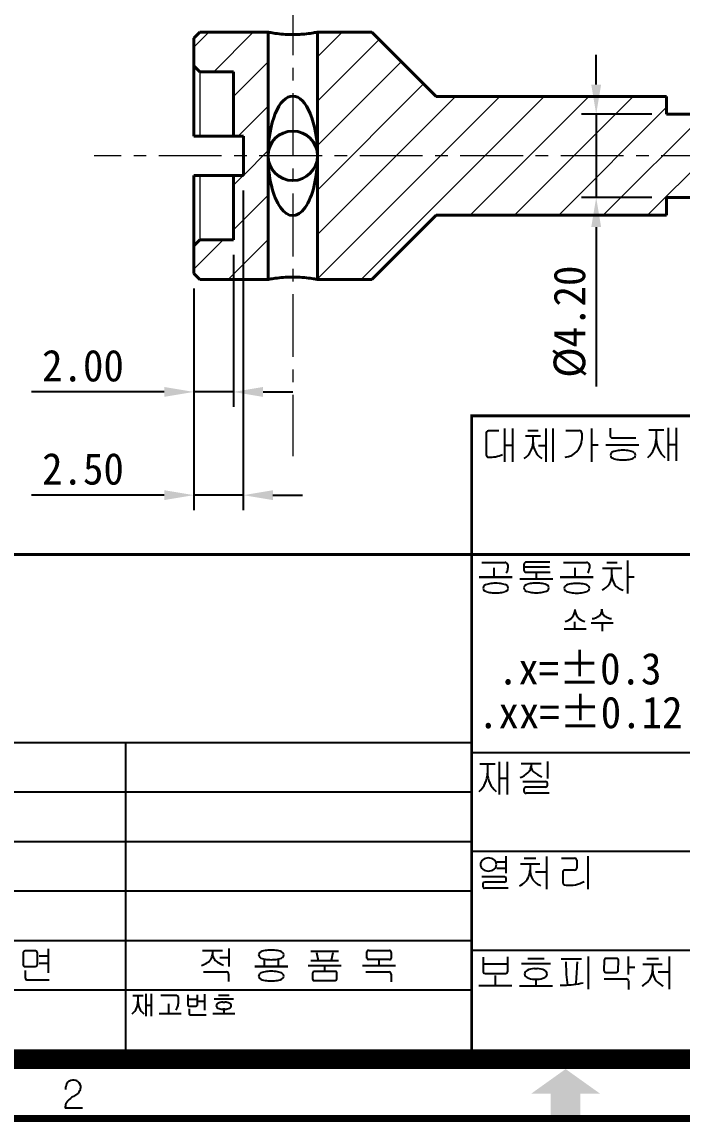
# Model space of a CAD drawing. Header units: millimetres. Extents: x 20 to 420, y 20 to 297.
# Drawn here: x 172.5 to 239.3, y 19.6 to 130.8 of the extents above; entities that cross this region are included whole.
import ezdxf

# ---------------------------------------------------------------- set-up
doc = ezdxf.new("R2010")
doc.units = ezdxf.units.MM
doc.linetypes.add('CENTERX2', pattern=[20.32, 12.7, -2.54, 2.54, -2.54])
doc.layers.get('0').update_dxf_attribs({"color": 6})
doc.layers.add('0 @ 1', color=6, linetype='Continuous')
for name, color, linetype, lineweight in [('CENTER', 1, 'CENTERX2', 9), ('DIM', 2, 'Continuous', 9), ('HATCH', 5, 'Continuous', 13), ('HIDDEN', 253, 'Continuous', 13), ('OUTLINE', 3, 'Continuous', 40)]:
    doc.layers.add(name, color=color, linetype=linetype, lineweight=lineweight)
doc.styles.get("Standard").update_dxf_attribs({"font": '', "height": 3.2})
doc.styles.get('Standard').set_extended_font_data('GulimChe')
doc.dimstyles.new('척도 2배 - (x.xx)', dxfattribs={"dimtxt": 3.2, "dimasz": 3, "dimexe": 1.5, "dimexo": 1.5, "dimgap": 1, "dimtad": 1, "dimlfac": 0.5, "dimzin": 0, "dimdsep": 46, "dimtxsty": 'Standard', "dimcen": 0, "dimclrd": 2, "dimclre": 2, "dimclrt": 2, "dimaunit": 1, "dimadec": 1, "dimazin": 0, "dimtfac": 0.75, "dimtmove": 0, "dimatfit": 0, "dimfxl": 1, "dimtfill": 1, "dimtolj": 1, "dimtzin": 0, "dimarcsym": 0})
pattern_1 = [(45, (19.583, 11.8146), (-2.245064, 2.245064), [])]

# ---------------------------------------------------------------- blocks, each defined once
blk = doc.blocks.new('A-3_규격도면_동인광학')
blk.add_hatch(color=256).paths.add_polyline_path([(204, 2.5), (206, 2.5), (206, 0), (209, 0), (209, 2.5), (211, 2.5), (207.5, 5)])
for p, q in [((199.46, 69.16), (199.46, 67.06)), ((200.76, 69.49), (199.71, 69.49)), ((201.31, 69.71), (201.31, 66.37)), ((202.12, 69.71), (202.12, 66.37)), ((203.44, 68.98), (204.96, 68.98)), ((203.67, 69.54), (204.73, 69.54)), ((204.2, 68.3), (204.2, 68.98)), ((205.49, 69.71), (205.49, 66.37)), ((206.2, 69.71), (206.2, 66.37)), ((207.52, 69.52), (208.87, 69.52)), ((209.13, 69.27), (209.13, 68.63)), ((210.13, 69.71), (210.13, 66.37)), ((211.99, 69.75), (211.99, 69.01)), ((215.9, 69.58), (217.44, 69.58)), ((216.66, 69.58), (216.66, 68.65)), ((217.85, 69.8), (217.85, 66.46)), ((218.66, 69.8), (218.66, 66.46)), ((201.31, 68.03), (202.12, 68.03)), ((205.49, 67.99), (204.77, 67.99)), ((210.13, 68.07), (210.78, 68.07)), ((211.56, 68.09), (214.89, 68.09)), ((212.25, 68.77), (214.61, 68.77)), ((217.85, 68.12), (218.66, 68.12)), ((199.04, 56.19), (201.37, 56.19)), ((200.24, 55.63), (200.24, 54.7)), ((201.65, 55.96), (201.65, 55.6)), ((203.29, 56.01), (203.29, 55.39)), ((205.86, 55.72), (203.29, 55.72)), ((205.91, 56.23), (203.54, 56.23)), ((207.29, 56.19), (209.62, 56.19)), ((208.42, 55.63), (208.42, 54.71)), ((209.9, 55.96), (209.9, 55.6)), ((211.23, 55.62), (213.19, 55.62)), ((211.65, 56.18), (212.7, 56.18)), ((212.18, 54.94), (212.18, 55.62)), ((213.76, 56.39), (213.76, 53.05)), ((202.1, 54.7), (198.76, 54.7)), ((198.76, 54.7), (202.1, 54.7)), ((202.86, 54.53), (206.19, 54.53)), ((203.53, 55.2), (205.92, 55.2)), ((204.52, 55.2), (204.52, 54.53)), ((210.28, 54.71), (206.94, 54.71)), ((206.94, 54.71), (210.28, 54.71)), ((213.76, 54.75), (214.42, 54.75)), ((211.16, 51.47), (211.16, 51.35)), ((211.16, 51.35), (211.16, 51.47)), ((208.44, 49.49), (208.44, 50.19)), ((210.07, 50.1), (212.31, 50.1)), ((211.18, 50.1), (211.18, 49.24)), ((207.34, 49.49), (209.56, 49.49)), ((128, 38), (198, 38)), ((163, 38), (163, 7)), ((198, 37), (253, 37)), ((198.84, 35.85), (200.38, 35.85)), ((199.6, 35.85), (199.6, 34.91)), ((200.79, 36.06), (200.79, 32.73)), ((201.6, 36.06), (201.6, 32.73)), ((202.99, 35.89), (205.01, 35.89)), ((204, 35.89), (204, 35.58)), ((204, 35.89), (204, 35.58)), ((205.65, 36.09), (205.65, 34.36)), ((200.79, 34.38), (201.6, 34.38)), ((203.17, 34.04), (205.47, 34.04)), ((205.45, 33.49), (203.44, 33.48)), ((128, 33), (198, 33)), ((203.29, 33.31), (203.29, 33.04)), ((203.51, 32.9), (205.85, 32.9)), ((128, 28), (198, 28)), ((198, 27), (253, 27)), ((200.56, 25.95), (201.47, 25.95)), ((201.47, 26.51), (201.47, 24.78)), ((202.92, 25.73), (204.88, 25.73)), ((203.3, 26.31), (204.49, 26.31)), ((203.9, 25.73), (203.9, 25.14)), ((205.57, 26.49), (205.57, 23.18)), ((207.07, 26.3), (208.41, 26.3)), ((208.62, 26.1), (208.62, 25.31)), ((209.75, 26.51), (209.75, 23.17)), ((200.56, 25.29), (201.47, 25.29)), ((204.46, 24.93), (205.57, 24.93)), ((207.21, 24.89), (207.21, 23.84)), ((208.41, 25.11), (207.39, 25.11)), ((199.01, 24.45), (201.31, 24.45)), ((199.13, 23.72), (199.13, 23.45)), ((201.29, 23.9), (199.28, 23.88)), ((207.32, 23.64), (207.4, 23.61)), ((207.4, 23.61), (207.54, 23.59)), ((128, 23), (198, 23)), ((199.35, 23.3), (201.7, 23.3)), ((128, 18), (198, 18)), ((152.64, 16.75), (152.64, 15.56)), ((153.9, 16.94), (152.85, 16.94)), ((154.09, 15.56), (154.09, 16.72)), ((155.19, 17.16), (155.19, 14.72)), ((170.79, 16.97), (172.81, 16.97)), ((171.8, 16.97), (171.8, 16.65)), ((173.45, 17.17), (173.45, 15.35)), ((181.75, 16.92), (184.53, 16.92)), ((182.3, 16.77), (182.47, 15.98)), ((183.97, 16.75), (183.79, 15.98)), ((187.39, 16.22), (187.39, 16.83)), ((187.63, 16.98), (189.68, 16.98)), ((189.86, 16.77), (189.86, 16.22)), ((198, 17), (253, 17)), ((154.26, 16.45), (155.19, 16.45)), ((154.27, 15.71), (155.19, 15.71)), ((172.54, 16.26), (173.45, 16.26)), ((177.03, 16.01), (177.03, 15.35)), ((178.44, 16.02), (178.44, 15.35)), ((181.75, 15.98), (184.53, 15.98)), ((189.68, 16.07), (187.58, 16.07)), ((188.63, 15.48), (188.63, 16.07)), ((199.15, 16.32), (199.15, 14.84)), ((199.15, 15.62), (201.64, 15.62)), ((201.64, 14.87), (201.64, 16.34)), ((203.05, 15.65), (205.96, 15.65)), ((203.67, 16.17), (205.33, 16.17)), ((207.06, 16.15), (209.09, 16.15)), ((207.53, 15.83), (207.53, 15.63)), ((208.66, 15.84), (208.66, 15.63)), ((209.78, 16.38), (209.78, 13.06)), ((211.4, 15.99), (211.37, 14.97)), ((212.67, 16.18), (211.61, 16.18)), ((212.82, 14.97), (212.86, 15.96)), ((213.83, 16.37), (213.83, 14.55)), ((215.31, 15.6), (217.27, 15.6)), ((215.7, 16.18), (216.88, 16.18)), ((216.29, 15.6), (216.29, 15.01)), ((217.96, 16.37), (217.96, 13.06)), ((152.84, 15.37), (153.88, 15.37)), ((152.86, 14.95), (152.86, 14.23)), ((170.89, 14.83), (173.22, 14.83)), ((173.42, 14.6), (173.42, 13.84)), ((179.41, 15.35), (176.07, 15.35)), ((176.07, 15.35), (179.41, 15.35)), ((181.47, 15.45), (184.82, 15.45)), ((181.9, 14.7), (181.9, 14.1)), ((184.19, 14.86), (182.09, 14.86)), ((183.13, 15.45), (183.13, 14.86)), ((184.37, 14.15), (184.37, 14.7)), ((186.96, 15.48), (190.31, 15.48)), ((187.31, 14.81), (189.64, 14.81)), ((189.85, 14.59), (189.85, 13.83)), ((199.35, 14.67), (201.43, 14.67)), ((200.39, 14.45), (200.39, 13.44)), ((204.35, 15.15), (204.49, 15.15)), ((204.49, 15.15), (204.63, 15.15)), ((211.57, 14.77), (212.61, 14.77)), ((213.83, 15.31), (214.5, 15.31)), ((216.85, 14.81), (217.96, 14.81)), ((153.11, 14.01), (155.29, 14.01)), ((182.14, 13.95), (184.19, 13.95)), ((198.73, 13.44), (202.06, 13.44)), ((202.83, 13.41), (206.17, 13.41)), ((204.49, 14.06), (204.35, 14.06)), ((204.63, 14.06), (204.49, 14.06)), ((204.49, 14.06), (204.49, 13.41)), ((206.96, 13.48), (207.33, 13.48)), ((211.4, 14.11), (213.62, 14.11)), ((213.85, 13.93), (213.85, 13.04)), ((128, 13), (198, 13)), ((163.75, 12.44), (164.78, 12.44)), ((164.26, 12.44), (164.26, 11.82)), ((165.05, 12.59), (165.05, 10.36)), ((165.59, 12.59), (165.59, 10.36)), ((166.58, 12.46), (168.15, 12.46)), ((168.32, 12.3), (168.32, 11.6)), ((169.29, 12.51), (169.29, 11.49)), ((170.27, 11.52), (170.27, 12.51)), ((170.99, 12.58), (170.99, 10.96)), ((172.39, 12.45), (173.49, 12.45)), ((165.05, 11.47), (165.59, 11.47)), ((167.34, 11.59), (167.34, 10.63)), ((169.29, 12.05), (170.27, 12.05)), ((169.42, 11.37), (170.15, 11.37)), ((170.39, 11.87), (170.99, 11.87)), ((171.97, 12.09), (173.91, 12.09)), ((172.84, 11.76), (172.93, 11.76)), ((172.93, 11.76), (173.03, 11.76)), ((166.39, 10.63), (168.62, 10.63)), ((169.43, 11.1), (169.43, 10.59)), ((169.56, 10.49), (171.15, 10.49)), ((171.83, 10.6), (174.06, 10.6)), ((172.93, 11.04), (172.84, 11.04)), ((173.03, 11.04), (172.93, 11.04)), ((172.93, 11.04), (172.93, 10.6)), ((156.98, 2.93), (156.98, 3.2)), ((157.84, 2.3), (157.74, 2.24)), ((158.18, 2.54), (157.84, 2.3)), ((158.26, 2.6), (158.18, 2.54)), ((156.9, 1.07), (158.65, 1.07))]:
    blk.add_line(p, q)
for points, const_width in [([(0, 0), (0, 277), (400, 277), (400, 0)], 0.7), ([(21, 6), (21, 271), (394, 271), (394, 6)], 2)]:
    blk.add_lwpolyline(points, close=True, dxfattribs=dict(const_width=const_width))
at = {"const_width": 0.3}
for points in [[(198, 7), (198, 71), (393, 71)], [(128, 7), (128, 57), (393, 57)]]:
    blk.add_lwpolyline(points, dxfattribs=at)
for centre, radius, start, end in [((199.71, 69.23), 0.261, 90, 196.224), ((208.87, 69.25), 0.269, 4.3858, 90), ((212.23, 69.01), 0.238, 180, 274.8762), ((202.32, 68.3), 1.88, 301.736, 0), ((206.08, 68.3), 1.88, 180, 238.264), ((207.33, 68.63), 1.8, 274.0617, 0), ((214.19, 68.65), 2.46, 310.6997, 0), ((219.07, 68.65), 2.41, 180, 230.1829), ((199.7, 67.06), 0.236, 180, 268.1595), ((199.8, 70.18), 3.36, 268.1595, 293.0296), ((212.39, 67.01), 0.362, 130.787, 175.4096), ((212.39, 67.07), 0.362, 184.5904, 229.213), ((212.55, 66.82), 0.62, 105.5854, 130.787), ((212.55, 67.27), 0.62, 229.213, 254.4146), ((213.19, 64.54), 2.98, 94.5784, 105.5854), ((213.3, 63.2), 4.33, 90, 94.5784), ((213.3, 63.2), 4.33, 85.4216, 90), ((213.4, 64.54), 2.98, 74.4146, 85.4216), ((214.04, 66.82), 0.62, 49.213, 74.4146), ((214.04, 67.27), 0.62, 285.5854, 310.787), ((214.21, 67.01), 0.362, 4.5904, 49.213), ((214.21, 67.07), 0.362, 310.787, 355.4096), ((213.19, 69.54), 2.98, 254.4146, 265.4216), ((213.3, 70.88), 4.33, 265.4216, 270), ((213.3, 70.88), 4.33, 270, 274.5784), ((213.4, 69.54), 2.98, 274.5784, 285.5854), ((201.37, 55.9), 0.29, 11.8483, 90), ((200.91, 55.6), 0.74, 320.5326, 0), ((203.54, 55.97), 0.253, 90, 170.8151), ((209.62, 55.9), 0.29, 11.8483, 90), ((209.16, 55.6), 0.74, 320.5326, 0), ((203.49, 55.39), 0.199, 180, 282.1799), ((210.64, 54.85), 1.53, 290.6033, 3.3919), ((213.65, 54.84), 1.48, 175.9627, 256.3106), ((199.51, 53.57), 0.362, 130.787, 175.4096), ((199.51, 53.63), 0.362, 184.5904, 229.213), ((199.68, 53.38), 0.62, 105.5854, 130.787), ((199.68, 53.83), 0.62, 229.213, 254.4146), ((200.32, 51.1), 2.98, 94.5784, 105.5854), ((200.42, 49.76), 4.33, 90, 94.5784), ((200.42, 49.76), 4.33, 85.4216, 90), ((200.53, 51.1), 2.98, 74.4146, 85.4216), ((201.17, 53.38), 0.62, 49.213, 74.4146), ((201.17, 53.83), 0.62, 285.5854, 310.787), ((201.34, 53.57), 0.362, 4.5904, 49.213), ((201.34, 53.63), 0.362, 310.787, 355.4096), ((203.63, 53.59), 0.362, 130.787, 175.4096), ((203.63, 53.65), 0.362, 184.5904, 229.213), ((203.79, 53.39), 0.62, 105.5854, 130.787), ((203.79, 53.84), 0.62, 229.213, 254.4146), ((204.43, 51.12), 2.98, 94.5784, 105.5854), ((204.54, 49.77), 4.33, 90, 94.5784), ((204.54, 49.77), 4.33, 85.4216, 90), ((204.64, 51.12), 2.98, 74.4146, 85.4216), ((205.28, 53.39), 0.62, 49.213, 74.4146), ((205.28, 53.84), 0.62, 285.5854, 310.787), ((205.45, 53.59), 0.362, 4.5904, 49.213), ((205.45, 53.65), 0.362, 310.787, 355.4096), ((207.72, 53.55), 0.362, 130.787, 175.4096), ((207.72, 53.61), 0.362, 184.5904, 229.213), ((207.89, 53.36), 0.62, 105.5854, 130.787), ((208.53, 51.08), 2.98, 94.5784, 105.5854), ((208.64, 49.74), 4.33, 90, 94.5784), ((208.64, 49.74), 4.33, 85.4216, 90), ((208.74, 51.08), 2.98, 74.4146, 85.4216), ((209.38, 53.36), 0.62, 49.213, 74.4146), ((209.55, 53.55), 0.362, 4.5904, 49.213), ((209.55, 53.61), 0.362, 310.787, 355.4096), ((200.32, 56.1), 2.98, 254.4146, 265.4216), ((200.42, 57.45), 4.33, 265.4216, 270), ((200.42, 57.45), 4.33, 270, 274.5784), ((200.53, 56.1), 2.98, 274.5784, 285.5854), ((204.43, 56.12), 2.98, 254.4146, 265.4216), ((204.54, 57.46), 4.33, 265.4216, 270), ((204.54, 57.46), 4.33, 270, 274.5784), ((204.64, 56.12), 2.98, 274.5784, 285.5854), ((207.89, 53.81), 0.62, 229.213, 254.4146), ((208.53, 56.08), 2.98, 254.4146, 265.4216), ((208.64, 57.42), 4.33, 265.4216, 270), ((208.64, 57.42), 4.33, 270, 274.5784), ((208.74, 56.08), 2.98, 274.5784, 285.5854), ((209.38, 53.81), 0.62, 285.5854, 310.787), ((207.23, 51.43), 1.22, 280.1846, 0), ((209.66, 51.43), 1.22, 180, 259.8154), ((210.43, 51.35), 0.733, 326.0061, 0), ((211.89, 51.35), 0.733, 180, 213.9939), ((210.11, 51.8), 1.28, 273.0377, 302.6699), ((210.37, 51.39), 0.803, 302.6699, 326.0061), ((211.95, 51.39), 0.803, 213.9939, 237.3301), ((212.21, 51.8), 1.28, 237.3301, 266.9623), ((203.27, 35.58), 0.731, 334.7965, 0), ((204.71, 35.58), 0.707, 180, 230.0339), ((197.14, 34.91), 2.46, 310.6997, 0), ((202.01, 34.91), 2.41, 180, 230.1829), ((202.16, 36.52), 2.2, 289.6857, 314.5469), ((202.93, 35.74), 1.11, 314.5469, 334.7965), ((206.16, 37.31), 2.97, 230.0339, 249.212), ((203.44, 33.33), 0.15, 90.4674, 185.5199), ((205.47, 33.68), 0.182, 265.0661, 354.5096), ((205.47, 33.86), 0.181, 5.4904, 90), ((204.5, 33.77), 1.16, 354.5096, 5.4904), ((203.45, 33.04), 0.158, 180, 290.6438), ((199.46, 25.7), 0.566, 126.2971, 182.2865), ((199.46, 25.65), 0.566, 177.7135, 233.7029), ((199.7, 25.38), 0.955, 90, 126.2971), ((199.7, 25.38), 0.955, 53.7029, 90), ((199.93, 25.7), 0.566, 357.7135, 53.7029), ((199.93, 25.65), 0.566, 306.2971, 2.2865), ((208.41, 26.09), 0.21, 2.4746, 90), ((199.7, 25.96), 0.955, 233.7029, 270), ((199.7, 25.96), 0.955, 270, 306.2971), ((202.16, 25.13), 1.74, 314.7962, 337.7895), ((202.15, 25.14), 1.75, 337.7895, 0), ((205.83, 25.14), 1.93, 180, 203.0854), ((207.39, 24.92), 0.187, 90, 189.9031), ((208.42, 25.31), 0.202, 265.1914, 0), ((199.28, 23.73), 0.15, 90.4674, 185.5199), ((199.29, 23.45), 0.158, 180, 290.6438), ((201.31, 24.08), 0.182, 265.0661, 354.5096), ((201.31, 24.27), 0.181, 5.4904, 90), ((200.34, 24.18), 1.16, 354.5096, 5.4904), ((201.98, 25.31), 1.99, 295.4601, 314.7962), ((205.29, 24.91), 1.34, 203.0854, 227.7201), ((205.95, 25.63), 2.32, 227.7201, 245.1313), ((207.44, 23.84), 0.235, 180, 238.9832), ((207.91, 26.54), 2.97, 262.8795, 299.3294), ((152.85, 16.73), 0.211, 90, 174.1511), ((153.87, 16.72), 0.223, 0, 81.4867), ((176.82, 16.5), 0.362, 130.787, 175.4096), ((176.99, 16.31), 0.62, 105.5854, 130.787), ((177.63, 14.03), 2.98, 94.5784, 105.5854), ((177.73, 12.69), 4.33, 90, 94.5784), ((177.73, 12.69), 4.33, 85.4216, 90), ((177.84, 14.03), 2.98, 74.4146, 85.4216), ((178.48, 16.31), 0.62, 49.213, 74.4146), ((178.64, 16.5), 0.362, 4.5904, 49.213), ((187.56, 16.83), 0.163, 63.6984, 180), ((189.68, 16.8), 0.179, 352.4097, 90), ((152.83, 15.56), 0.198, 180, 272.2398), ((153.88, 15.58), 0.214, 270, 355.6406), ((170.17, 17.28), 1.89, 285.8538, 306.2125), ((170.48, 16.85), 1.37, 306.2125, 332.5484), ((170.87, 16.65), 0.93, 332.5484, 0), ((172.71, 16.65), 0.912, 180, 209.5054), ((172.86, 16.73), 1.08, 209.5054, 237.9626), ((174.78, 19.8), 4.7, 237.9626, 246.4471), ((176.82, 16.56), 0.362, 184.5904, 229.213), ((176.99, 16.76), 0.62, 229.213, 254.4146), ((177.63, 19.03), 2.98, 254.4146, 265.4216), ((177.73, 20.38), 4.33, 265.4216, 270), ((177.73, 20.38), 4.33, 270, 274.5784), ((177.84, 19.03), 2.98, 274.5784, 285.5854), ((178.48, 16.76), 0.62, 285.5854, 310.787), ((178.64, 16.56), 0.362, 310.787, 355.4096), ((187.58, 16.26), 0.187, 190.8165, 270), ((189.71, 16.22), 0.154, 261.1653, 0), ((223.12, 15.63), 15.59, 180, 187.9213), ((193.38, 15.63), 15.28, 352.2562, 0), ((211.61, 15.97), 0.211, 90, 174.1511), ((212.63, 15.96), 0.223, 0, 81.4867), ((173.22, 14.62), 0.204, 354.4055, 90), ((176.82, 14.36), 0.362, 130.787, 175.4096), ((176.99, 14.17), 0.62, 105.5854, 130.787), ((177.63, 11.89), 2.98, 94.5784, 105.5854), ((177.73, 10.55), 4.33, 90, 94.5784), ((177.73, 10.55), 4.33, 85.4216, 90), ((177.84, 11.89), 2.98, 74.4146, 85.4216), ((178.48, 14.17), 0.62, 49.213, 74.4146), ((178.64, 14.36), 0.362, 4.5904, 49.213), ((182.09, 14.67), 0.187, 90, 169.1835), ((184.22, 14.7), 0.154, 0, 98.8347), ((189.64, 14.61), 0.204, 354.4055, 90), ((199.32, 14.84), 0.175, 180, 277.554), ((201.43, 14.88), 0.209, 270, 358.5824), ((203.81, 14.56), 0.459, 117.2376, 174.097), ((203.81, 14.66), 0.459, 185.903, 242.7624), ((204.35, 13.5), 1.65, 90, 117.2376), ((204.63, 13.5), 1.65, 62.7624, 90), ((205.18, 14.56), 0.459, 5.903, 62.7624), ((205.18, 14.66), 0.459, 297.2376, 354.097), ((211.57, 14.97), 0.198, 180, 272.2398), ((212.61, 14.98), 0.214, 270, 355.6406), ((214.54, 15.01), 1.75, 337.7895, 0), ((218.22, 15.01), 1.93, 180, 203.0854), ((153.08, 14.23), 0.218, 180, 278.834), ((176.82, 14.42), 0.362, 184.5904, 229.213), ((176.99, 14.62), 0.62, 229.213, 254.4146), ((177.63, 16.89), 2.98, 254.4146, 265.4216), ((177.73, 18.24), 4.33, 265.4216, 270), ((177.73, 18.24), 4.33, 270, 274.5784), ((177.84, 16.89), 2.98, 274.5784, 285.5854), ((178.48, 14.62), 0.62, 285.5854, 310.787), ((178.64, 14.42), 0.362, 310.787, 355.4096), ((182.07, 14.1), 0.163, 180, 296.3016), ((184.19, 14.13), 0.179, 270, 7.5903), ((204.35, 15.72), 1.65, 242.7624, 270), ((204.63, 15.72), 1.65, 270, 297.2376), ((207.33, 21.29), 7.81, 270, 284.3395), ((213.62, 13.87), 0.237, 15.2263, 90), ((214.37, 15.19), 1.99, 295.4601, 314.7962), ((214.55, 15.01), 1.74, 314.7962, 337.7895), ((217.68, 14.78), 1.34, 203.0854, 227.7201), ((218.34, 15.51), 2.32, 227.7201, 245.1313), ((168.15, 12.28), 0.178, 4.5, 90), ((162.62, 11.82), 1.64, 310.6997, 0), ((165.87, 11.82), 1.61, 180, 230.1829), ((167.35, 11.6), 0.979, 320.2059, 0), ((169.41, 11.49), 0.12, 180, 277.6654), ((170.15, 11.5), 0.121, 270, 11.0214), ((172.48, 11.37), 0.306, 117.2376, 174.097), ((172.48, 11.43), 0.306, 185.903, 242.7624), ((172.84, 10.66), 1.1, 90, 117.2376), ((172.84, 12.14), 1.1, 242.7624, 270), ((173.03, 10.66), 1.1, 62.7624, 90), ((173.03, 12.14), 1.1, 270, 297.2376), ((173.39, 11.37), 0.306, 5.903, 62.7624), ((173.39, 11.43), 0.306, 297.2376, 354.097), ((169.54, 10.59), 0.105, 180, 284.5405), ((157.65, 3.2), 0.675, 135.3614, 180), ((157.57, 3.28), 0.56, 116.1126, 135.3614), ((157.74, 2.93), 0.951, 75.511, 116.1126), ((157.84, 3.3), 0.566, 52.7857, 75.511), ((157.74, 3.16), 0.74, 352.4081, 52.7857), ((159.75, -0.98), 3.8, 121.9901, 132.8749), ((157.61, 3.18), 0.862, 318.1085, 352.4081), ((158.42, 1.02), 1.52, 161.3803, 178.4124), ((157.65, 1.28), 0.705, 132.8749, 161.3803)]:
    blk.add_arc(centre, radius, start, end)
blk = doc.blocks.new('*D21')
at = {"layer": 'Defpoints', "color": 0, "ltscale": 0.5, "transparency": 16777216}
for p in [(193.91, 108.78), (189.91, 105.38), (189.91, 93.42)]:
    blk.add_point(p, dxfattribs=at)
at = {"layer": 'DIM', "color": 2, "lineweight": -2, "ltscale": 0.5, "transparency": 16777216}
for p, q in [((193.91, 107.28), (193.91, 91.92)), ((189.91, 103.88), (189.91, 91.92)), ((186.91, 93.42), (173.49, 93.42)), ((193.91, 93.42), (189.91, 93.42)), ((196.91, 93.42), (199.91, 93.42))]:
    blk.add_line(p, q, dxfattribs=at)
at = {"layer": 'DIM', "color": 2, "ltscale": 0.5, "transparency": 16777216}
for points in [[(186.91, 93.92), (186.91, 92.92), (189.91, 93.42)], [(196.91, 93.92), (196.91, 92.92), (193.91, 93.42)]]:
    blk.add_solid(points, dxfattribs=at)
at = {"layer": 'DIM', "color": 2, "ltscale": 0.5, "transparency": 16777216, "insert": (178.7, 96.06), "char_height": 3.2, "attachment_point": 5, "bg_fill": 3, "box_fill_scale": 1.1, "bg_fill_color": 256, "bg_fill_true_color": 13158600, "bg_fill_transparency": 0}
blk.add_mtext('\\A1;2.00', dxfattribs=at)
blk = doc.blocks.new('*D22')
at = {"layer": 'Defpoints', "color": 0, "ltscale": 0.5, "transparency": 16777216}
for p in [(194.91, 115.28), (189.91, 105.38), (189.91, 82.99)]:
    blk.add_point(p, dxfattribs=at)
at = {"layer": 'DIM', "color": 2, "lineweight": -2, "ltscale": 0.5, "transparency": 16777216}
for p, q in [((194.91, 113.78), (194.91, 81.49)), ((189.91, 103.88), (189.91, 81.49)), ((186.91, 82.99), (173.49, 82.99)), ((194.91, 82.99), (189.91, 82.99)), ((197.91, 82.99), (200.91, 82.99))]:
    blk.add_line(p, q, dxfattribs=at)
at = {"layer": 'DIM', "color": 2, "ltscale": 0.5, "transparency": 16777216}
for points in [[(186.91, 83.49), (186.91, 82.49), (189.91, 82.99)], [(197.91, 83.49), (197.91, 82.49), (194.91, 82.99)]]:
    blk.add_solid(points, dxfattribs=at)
at = {"layer": 'DIM', "color": 2, "ltscale": 0.5, "transparency": 16777216, "insert": (178.7, 85.63), "char_height": 3.2, "attachment_point": 5, "bg_fill": 3, "box_fill_scale": 1.1, "bg_fill_color": 256, "bg_fill_true_color": 13158600, "bg_fill_transparency": 0}
blk.add_mtext('\\A1;2.50', dxfattribs=at)
blk = doc.blocks.new('*D29')
at = {"layer": 'Defpoints', "color": 0, "ltscale": 0.5, "transparency": 16777216}
for p in [(237.71, 121.48), (230.59, 113.08), (237.71, 113.08)]:
    blk.add_point(p, dxfattribs=at)
at = {"layer": 'DIM', "color": 2, "lineweight": -2, "ltscale": 0.5, "transparency": 16777216}
for p, q in [((230.59, 124.48), (230.59, 127.48)), ((236.21, 121.48), (229.09, 121.48)), ((230.59, 121.48), (230.59, 113.08)), ((236.21, 113.08), (229.09, 113.08)), ((230.59, 110.08), (230.59, 93.96))]:
    blk.add_line(p, q, dxfattribs=at)
at = {"layer": 'DIM', "color": 2, "ltscale": 0.5, "transparency": 16777216}
for points in [[(230.09, 124.48), (231.09, 124.48), (230.59, 121.48)], [(230.09, 110.08), (231.09, 110.08), (230.59, 113.08)]]:
    blk.add_solid(points, dxfattribs=at)
at = {"layer": 'DIM', "color": 2, "ltscale": 0.5, "transparency": 16777216, "insert": (227.95, 100.52), "char_height": 3.2, "attachment_point": 5, "rotation": 90, "bg_fill": 3, "box_fill_scale": 1.1, "bg_fill_color": 256, "bg_fill_true_color": 13158600, "bg_fill_transparency": 0}
blk.add_mtext('\\A1;%%C4.20', dxfattribs=at)

msp = doc.modelspace()

# ---------------------------------------------------------------- hatches: boundary and pattern name
at = {"layer": 'HATCH'}
h = msp.add_hatch(dxfattribs=at)
h.set_pattern_fill('ANSI31', color=256, style=0)
h.set_pattern_definition(pattern_1)
h.paths.add_polyline_path([(197.413, 104.781), (197.413, 117.281), (197.413, 129.781), (190.513, 129.781), (189.913, 129.181), (189.913, 126.381), (190.513, 125.781), (193.913, 125.781), (193.913, 119.281), (194.913, 119.281), (194.913, 115.281), (193.913, 115.281), (193.913, 108.781), (190.513, 108.781), (189.913, 108.181), (189.913, 105.381), (190.513, 104.781)], flags=0)
h = msp.add_hatch(dxfattribs=at)
h.set_pattern_fill('ANSI31', color=256, style=0)
h.set_pattern_definition(pattern_1)
h.paths.add_polyline_path([(202.413, 117.281), (202.413, 104.781), (207.913, 104.781), (214.413, 111.281), (237.713, 111.281), (237.713, 113.081), (240.513, 113.081), (240.513, 111.281), (253.913, 111.281), (253.913, 111.881), (254.713, 111.881), (254.713, 111.681), (255.113, 111.281), (286.713, 111.281), (287.113, 111.681), (287.113, 111.881), (287.913, 111.881), (287.913, 111.281), (301.313, 111.281), (301.313, 113.081), (304.113, 113.081), (304.113, 111.281), (315.113, 111.281), (315.113, 112.281), (339.813, 112.281), (339.813, 122.281), (315.113, 122.281), (315.113, 123.281), (304.113, 123.281), (304.113, 121.481), (301.313, 121.481), (301.313, 123.281), (287.913, 123.281), (287.913, 122.681), (287.113, 122.681), (287.113, 122.881), (286.713, 123.281), (255.113, 123.281), (254.713, 122.881), (254.713, 122.681), (253.913, 122.681), (253.913, 123.281), (240.513, 123.281), (240.513, 121.481), (237.713, 121.481), (237.713, 123.281), (214.413, 123.281), (207.913, 129.781), (202.413, 129.781)])

# ---------------------------------------------------------------- linework, layer by layer
at = {"layer": 'CENTER', "ltscale": 0.5}
for p, q in [((199.913, 174.424), (199.913, 86.93)), ((355.277, 117.281), (179.835, 117.281))]:
    msp.add_line(p, q, dxfattribs=at)
at = {"layer": 'HIDDEN'}
for p, q in [((190.513, 125.781), (190.513, 119.281)), ((190.513, 115.281), (190.513, 108.781))]:
    msp.add_line(p, q, dxfattribs=at)
at = {"layer": 'OUTLINE'}
for p, q in [((189.913, 129.181), (190.513, 129.781)), ((189.913, 126.381), (189.913, 129.181)), ((190.513, 129.781), (197.413, 129.781)), ((197.413, 129.781), (197.413, 117.281)), ((202.413, 129.781), (207.913, 129.781)), ((202.413, 117.281), (202.413, 129.781)), ((207.913, 129.781), (214.413, 123.281)), ((190.513, 125.781), (189.913, 126.381)), ((189.913, 119.281), (189.913, 126.381)), ((193.913, 125.781), (190.513, 125.781)), ((193.913, 119.281), (193.913, 125.781)), ((214.413, 123.281), (237.713, 123.281)), ((237.713, 123.281), (237.713, 121.481)), ((237.713, 121.481), (240.513, 121.481)), ((193.913, 119.281), (190.513, 119.281)), ((193.913, 119.281), (194.913, 119.281)), ((194.913, 115.281), (194.913, 119.281)), ((197.413, 117.281), (197.413, 104.781)), ((202.413, 104.781), (202.413, 117.281)), ((189.913, 108.181), (189.913, 115.281)), ((190.513, 115.281), (193.913, 115.281)), ((193.913, 108.781), (193.913, 115.281)), ((194.913, 115.281), (193.913, 115.281)), ((240.513, 113.081), (237.713, 113.081)), ((237.713, 113.081), (237.713, 111.281)), ((214.413, 111.281), (207.913, 104.781)), ((237.713, 111.281), (214.413, 111.281)), ((189.913, 108.181), (190.513, 108.781)), ((189.913, 105.381), (189.913, 108.181)), ((190.513, 108.781), (193.913, 108.781)), ((190.513, 104.781), (189.913, 105.381)), ((197.413, 104.781), (190.513, 104.781)), ((207.913, 104.781), (202.413, 104.781))]:
    msp.add_line(p, q, dxfattribs=at)
for start, end in [(0, 180), (180, 0)]:
    msp.add_arc((199.913, 117.281), 2.5, start, end, dxfattribs=at)
for start_param, end_param in [(4.712389, 7.8539816), (1.5707963, 4.712389)]:
    msp.add_ellipse((199.913, 117.281), major_axis=(0, 6.036), ratio=0.4142136, start_param=start_param, end_param=end_param, dxfattribs=at)
for points, knots in [([(197.413, 129.781), (197.413, 129.781), (197.479, 129.768), (197.73, 129.721), (197.916, 129.688), (198.376, 129.623), (198.654, 129.589), (199.256, 129.543), (199.585, 129.529), (200.076, 129.529), (200.242, 129.532), (200.563, 129.545), (200.719, 129.554), (201.174, 129.59), (201.449, 129.622), (201.914, 129.689), (202.097, 129.721), (202.348, 129.768), (202.413, 129.781), (202.413, 129.781)], [0, 0, 0, 0, 0.125, 0.125, 0.25, 0.25, 0.375, 0.375, 0.5, 0.5, 0.5625, 0.5625, 0.625, 0.625, 0.75, 0.75, 0.875, 0.875, 1, 1, 1, 1]), ([(202.413, 104.781), (202.413, 104.781), (202.348, 104.795), (202.098, 104.841), (201.912, 104.874), (201.452, 104.94), (201.176, 104.972), (200.57, 105.02), (200.245, 105.034), (199.584, 105.034), (199.258, 105.02), (198.654, 104.973), (198.377, 104.94), (197.917, 104.874), (197.73, 104.841), (197.48, 104.795), (197.413, 104.781), (197.413, 104.781)], [0, 0, 0, 0, 0.125, 0.125, 0.25, 0.25, 0.375, 0.375, 0.5, 0.5, 0.625, 0.625, 0.75, 0.75, 0.875, 0.875, 1, 1, 1, 1])]:
    msp.add_open_spline(points, degree=3, knots=knots, dxfattribs=at)
for points in [[(190.513, 119.281), (190.314, 119.281), (190.114, 119.281), (189.913, 119.281)], [(189.913, 115.281), (190.114, 115.281), (190.314, 115.281), (190.513, 115.281)]]:
    msp.add_open_spline(points, degree=3, dxfattribs=at)

# ---------------------------------------------------------------- block references
at = {"layer": '0 @ 1'}
msp.add_blockref('A-3_규격도면_동인광학', (20, 20), dxfattribs=at)

# ---------------------------------------------------------------- texts
at = {"layer": 'DIM', "char_height": 3.2, "width": 46.05648, "attachment_point": 5}
for s, insert in [('{\\C2;.x=±0.3}', (228.916, 65.438)), ('{\\C2;.xx=±0.12}', (228.981, 61.016))]:
    msp.add_mtext(s, dxfattribs=dict(at, insert=insert))

# ---------------------------------------------------------------- next in the draw order: dimensions: what is measured, and where the dimension line sits
at = {"layer": 'DIM', "ltscale": 0.5}
dim = msp.add_linear_dim(base=(230.588, 113.081), p1=(237.713, 121.481), p2=(237.713, 113.081), angle=90, text='%%C<>', dimstyle='척도 2배 - (x.xx)', dxfattribs=at)
dim.commit()
dim.dimension.update_dxf_attribs({"geometry": '*D29', "text_midpoint": (227.948, 100.52)})
dim = msp.add_linear_dim(base=(189.913, 93.419), p1=(193.913, 108.781), p2=(189.913, 105.381), dimstyle='척도 2배 - (x.xx)', dxfattribs=at)
dim.commit()
dim.dimension.update_dxf_attribs({"geometry": '*D21', "text_midpoint": (178.703, 96.057)})

# ---------------------------------------------------------------- next in the draw order: dimensions: what is measured, and where the dimension line sits
dim = msp.add_linear_dim(base=(189.913, 82.988), p1=(194.913, 115.281), p2=(189.913, 105.381), dimstyle='척도 2배 - (x.xx)', dxfattribs=at)
dim.commit()
dim.dimension.update_dxf_attribs({"geometry": '*D22', "text_midpoint": (178.703, 85.626)})

doc.saveas('drawing.dxf')
